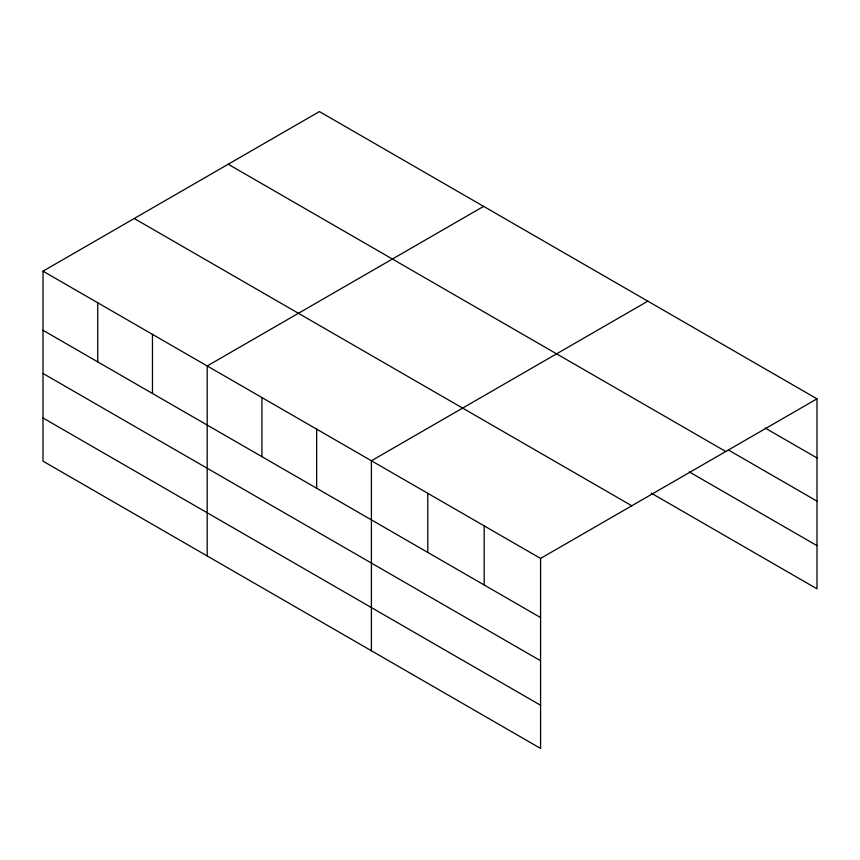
<?xml version="1.0" encoding="UTF-8"?>
<svg xmlns="http://www.w3.org/2000/svg" width="860" height="860" viewBox="0 0 860 860"><rect width="100%" height="100%" fill="white"/><g stroke="black" fill="none" stroke-linecap="round" stroke-linejoin="round"><path stroke-width="1.29" d="M43 271.169L540.574 558.43L540.574 748.426L43 461.164L43 271.169L319.425 111.574L817 398.836L817 588.831L651.278 493.156M483.632 206.368L207.196 365.962L207.196 555.958M647.827 301.172L371.402 460.767L371.402 650.762M540.574 558.43L817 398.836M765.217 428.054L817 457.95M728.388 449.984L817 501.143M228.212 164.238L725.775 451.511M689.258 471.893L817 545.649M134.225 218.494L631.788 505.766M43 330.272L540.574 617.544M43 373.466L540.574 660.738M43 417.971L540.574 705.243M484.18 525.879L484.18 584.983M427.785 493.317L427.785 552.432M316.663 429.161L316.663 488.276M261.934 397.567L261.934 456.671M152.467 334.368L152.467 393.471M97.728 302.763L97.728 361.877"/></g></svg>
